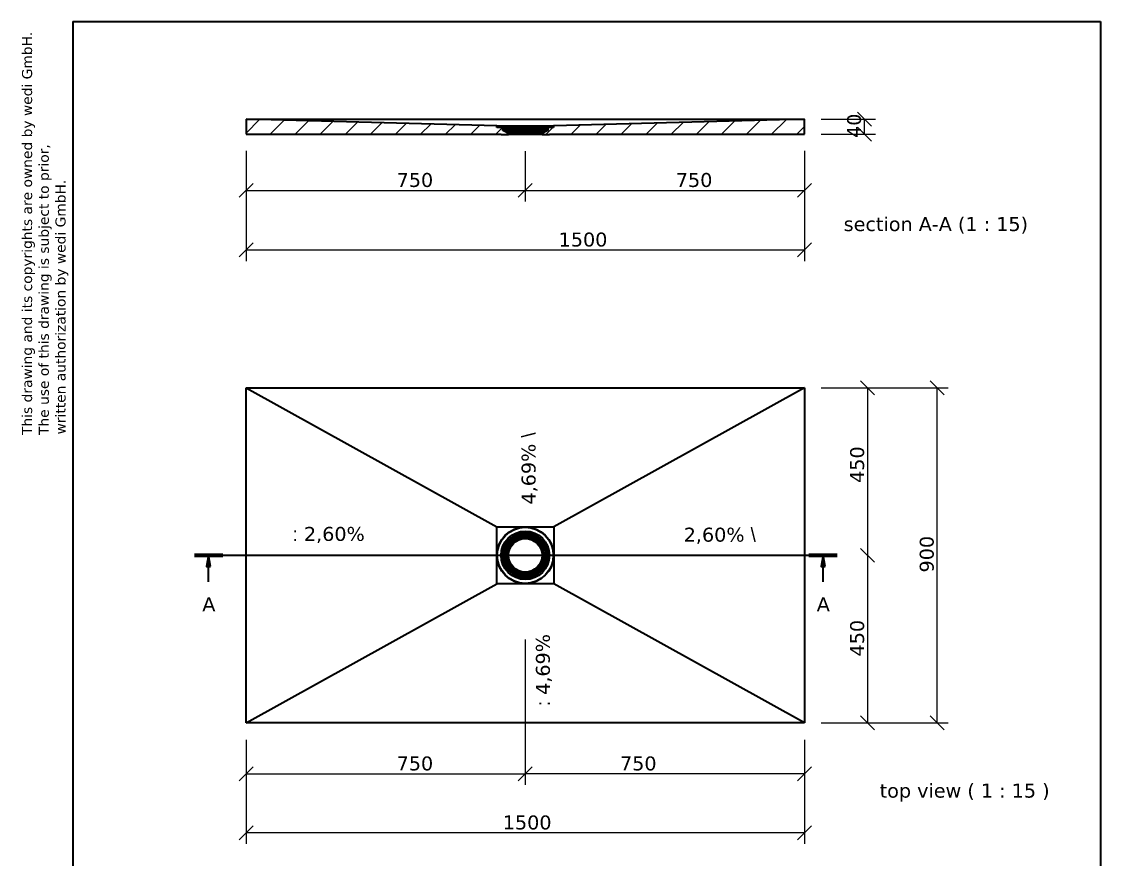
# Model space of a CAD drawing. Header units: millimetres. Extents: x 102 to 3000, y 150 to 4305.
# Drawn here: x 102 to 3000, y 2055 to 4305 of the extents above; entities that cross this region are included whole.
import ezdxf

# ---------------------------------------------------------------- set-up
doc = ezdxf.new("R2010")
doc.units = ezdxf.units.MM
doc.header["$LTSCALE"] = 15
for name, color, linetype, lineweight in [('_Sichtbarkanten', 7, 'Continuous', 35), ('Bemaßung (ISO)', 7, 'Continuous', 25), ('Rahmen (ISO)', 7, 'Continuous', 35), ('Schnittlinie (ISO)', 7, 'Continuous', 35), ('Schraffur (ISO)', 7, 'Continuous', 13), ('Symbol (ISO)', 7, 'Continuous', 25), ('Verdeckt (ISO)', 7, 'Continuous', 35)]:
    doc.layers.add(name, color=color, linetype=linetype, lineweight=lineweight)
doc.styles.add('Bezeichnungstext (DIN)', font='verdana.ttf')
doc.styles.add('Notiztext (DIN)', font='verdana.ttf')
doc.styles.add('Textstil65', font='verdana.ttf')
doc.dimstyles.new('Standard (DIN)', dxfattribs={"dimscale": 15, "dimtxt": 2.5, "dimasz": 2.5, "dimexe": 2, "dimexo": 10, "dimgap": 0.5, "dimtad": 1, "dimdec": 1, "dimrnd": 1e-08, "dimtxsty": 'Notiztext (DIN)', "dimblk": 'OBLIQUE', "dimcen": 0.09, "dimclrd": 256, "dimclre": 256, "dimclrt": 256, "dimadec": 0, "dimazin": 2, "dimtfac": 1, "dimtmove": 0, "dimatfit": 3, "dimfxl": 0, "dimtolj": 1, "dimtzin": 0, "dimlwd": -1, "dimlwe": -1, "dimarcsym": 0})
doc.dimstyles.new('Standard (DIN)-02', dxfattribs={"dimscale": 15, "dimtxt": 2.5, "dimasz": 2.5, "dimexe": 2, "dimexo": 3, "dimgap": 0.5, "dimtad": 1, "dimdec": 1, "dimrnd": 1e-08, "dimtxsty": 'Notiztext (DIN)', "dimblk": 'OBLIQUE', "dimcen": 0.09, "dimclrd": 256, "dimclre": 256, "dimclrt": 256, "dimadec": 0, "dimazin": 2, "dimtfac": 1, "dimtmove": 0, "dimatfit": 3, "dimfxl": 0, "dimtolj": 1, "dimtzin": 0, "dimlwd": -1, "dimlwe": -1, "dimarcsym": 0})

# ---------------------------------------------------------------- blocks, each defined once
blk = doc.blocks.new('Ränder Wedi_hoch')
at = {"layer": 'Rahmen (ISO)'}
for p, q in [((16, 287), (16, 10)), ((16, 287), (200, 287)), ((200, 287), (200, 10)), ((16, 10), (200, 10))]:
    blk.add_line(p, q, dxfattribs=at)
at = {"layer": 'Rahmen (ISO)', "char_height": 1.8, "attachment_point": 7, "rotation": 90, "style": 'Textstil65'}
for s, insert in [('This drawing and its copyrights are owned by wedi GmbH.', (9.2, 213)), ('The use of this drawing is subject to prior,', (12.2, 213)), ('written authorization by wedi GmbH.', (15.19, 213.1)), ('unterliegt dem Urheberrecht. Die Verwendung bedarf in jedem', (12.2, 10.21)), ('Fall der vorherigen, schriftlichen Zustimmung der wedi GmbH.', (15.19, 10.24)), ('Diese Zeichnung / Skizze ist Eigentum der wedi GmbH und ', (9.2, 10.24))]:
    blk.add_mtext(s, dxfattribs=dict(at, insert=insert))
blk = doc.blocks.new('_Oblique')
at = {"color": 0, "linetype": 'ByBlock', "lineweight": -2}
blk.add_line((-0.5, -0.5), (0.5, 0.5), dxfattribs=at)
blk = doc.blocks.new('*D40')
at = {"layer": 'Bemaßung (ISO)', "transparency": 16777216}
for p, q in [((705.1, 2376.9), (705.1, 2097)), ((2205.1, 2376.9), (2205.1, 2097)), ((2205.1, 2127), (705.1, 2127))]:
    blk.add_line(p, q, dxfattribs=at)
at = {"layer": 'Defpoints', "color": 0, "transparency": 16777216}
for p in [(705.1, 2421.9), (2205.1, 2421.9), (705.1, 2127)]:
    blk.add_point(p, dxfattribs=at)
at = {"layer": 'Bemaßung (ISO)', "transparency": 16777216, "xscale": 37.5, "yscale": 37.5, "zscale": 37.5, "rotation": 180}
blk.add_blockref('_Oblique', (705.1, 2127), dxfattribs=at)
at = {"layer": 'Bemaßung (ISO)', "transparency": 16777216, "xscale": 37.5, "yscale": 37.5, "zscale": 37.5}
blk.add_blockref('_Oblique', (2205.1, 2127), dxfattribs=at)
at = {"layer": 'Bemaßung (ISO)', "transparency": 16777216, "insert": (1394.7, 2173.5), "char_height": 37.5, "attachment_point": 1, "style": 'Notiztext (DIN)'}
blk.add_mtext('\\A1;1500', dxfattribs=at)
blk = doc.blocks.new('2DTransSchnitt0')
at = {"layer": 'Schnittlinie (ISO)', "linetype": 'Continuous'}
for p, q in [((37.77, 191.46), (152.87, 191.46)), ((40.3, 191.46), (39.95, 189.46)), ((40.3, 189.46), (40.3, 191.46)), ((40.65, 189.46), (40.3, 191.46)), ((150.34, 191.46), (149.99, 189.46)), ((150.34, 189.46), (150.34, 191.46)), ((150.69, 189.46), (150.34, 191.46)), ((39.95, 189.46), (40.65, 189.46)), ((40.3, 186.73), (40.3, 189.46)), ((149.99, 189.46), (150.69, 189.46)), ((150.34, 186.73), (150.34, 189.46))]:
    blk.add_line(p, q, dxfattribs=at)
at = {"layer": 'Schnittlinie (ISO)', "linetype": 'Continuous', "lineweight": 70}
for p, q in [((37.77, 191.46), (42.83, 191.46)), ((147.81, 191.46), (152.87, 191.46))]:
    blk.add_line(p, q, dxfattribs=at)
at = {"layer": 'Schnittlinie (ISO)', "linetype": 'Continuous', "flags": 128}
for points in [[(40.65, 189.46), (40.3, 191.46), (39.95, 189.46), (40.65, 189.46)], [(150.69, 189.46), (150.34, 191.46), (149.99, 189.46), (150.69, 189.46)]]:
    blk.add_lwpolyline(points, dxfattribs=at)
at = {"layer": 'Schnittlinie (ISO)'}
for points in [[(40.65, 189.46), (40.3, 191.46), (39.95, 189.46), (40.65, 189.46)], [(150.69, 189.46), (150.34, 191.46), (149.99, 189.46), (150.69, 189.46)]]:
    blk.add_solid(points, dxfattribs=at)
at = {"layer": 'Schnittlinie (ISO)', "char_height": 2.5, "attachment_point": 7, "style": 'Bezeichnungstext (DIN)'}
for insert in [(39.17, 181.46), (149.2, 181.46)]:
    blk.add_mtext('A', dxfattribs=dict(at, insert=insert))
blk = doc.blocks.new('*D42')
at = {"layer": 'Bemaßung (ISO)', "transparency": 16777216}
for p, q in [((2250.1, 3321.9), (2404.1, 3321.9)), ((2374.1, 3321.9), (2374.1, 2871.9))]:
    blk.add_line(p, q, dxfattribs=at)
at = {"layer": 'Defpoints', "color": 0, "transparency": 16777216}
for p in [(2205.1, 3321.9), (2293, 2871.9), (2374.1, 2871.9)]:
    blk.add_point(p, dxfattribs=at)
at = {"layer": 'Bemaßung (ISO)', "transparency": 16777216, "xscale": 37.5, "yscale": 37.5, "zscale": 37.5}
for p, rotation in [((2374.1, 3321.9), 90), ((2374.1, 2871.9), 270)]:
    blk.add_blockref('_Oblique', p, dxfattribs=dict(at, rotation=rotation))
at = {"layer": 'Bemaßung (ISO)', "transparency": 16777216, "insert": (2327.6, 3066.4), "char_height": 37.5, "attachment_point": 1, "rotation": 90, "style": 'Notiztext (DIN)'}
blk.add_mtext('\\A1;450', dxfattribs=at)
blk = doc.blocks.new('*D43')
at = {"layer": 'Bemaßung (ISO)', "transparency": 16777216}
for p, q in [((2374.1, 2871.9), (2374.1, 2421.9)), ((2250.1, 2421.9), (2404.1, 2421.9))]:
    blk.add_line(p, q, dxfattribs=at)
at = {"layer": 'Defpoints', "color": 0, "transparency": 16777216}
for p in [(2293, 2871.9), (2205.1, 2421.9), (2374.1, 2421.9)]:
    blk.add_point(p, dxfattribs=at)
at = {"layer": 'Bemaßung (ISO)', "transparency": 16777216, "xscale": 37.5, "yscale": 37.5, "zscale": 37.5}
for p, rotation in [((2374.1, 2871.9), 90), ((2374.1, 2421.9), 270)]:
    blk.add_blockref('_Oblique', p, dxfattribs=dict(at, rotation=rotation))
at = {"layer": 'Bemaßung (ISO)', "transparency": 16777216, "insert": (2327.6, 2600.4), "char_height": 37.5, "attachment_point": 1, "rotation": 90, "style": 'Notiztext (DIN)'}
blk.add_mtext('\\A1;450', dxfattribs=at)
blk = doc.blocks.new('*D44')
at = {"layer": 'Bemaßung (ISO)', "transparency": 16777216}
for p, q in [((2250.1, 3321.9), (2591.2, 3321.9)), ((2561.2, 2421.9), (2561.2, 3321.9)), ((2250.1, 2421.9), (2591.2, 2421.9))]:
    blk.add_line(p, q, dxfattribs=at)
at = {"layer": 'Defpoints', "color": 0, "transparency": 16777216}
for p in [(2205.1, 3321.9), (2561.2, 3321.9), (2205.1, 2421.9)]:
    blk.add_point(p, dxfattribs=at)
at = {"layer": 'Bemaßung (ISO)', "transparency": 16777216, "xscale": 37.5, "yscale": 37.5, "zscale": 37.5}
for p, rotation in [((2561.2, 3321.9), 90), ((2561.2, 2421.9), 270)]:
    blk.add_blockref('_Oblique', p, dxfattribs=dict(at, rotation=rotation))
at = {"layer": 'Bemaßung (ISO)', "transparency": 16777216, "insert": (2514.6, 2825.9), "char_height": 37.5, "attachment_point": 1, "rotation": 90, "style": 'Notiztext (DIN)'}
blk.add_mtext('\\A1;900', dxfattribs=at)
blk = doc.blocks.new('*D45')
at = {"layer": 'Bemaßung (ISO)', "transparency": 16777216}
for p, q in [((705.1, 3957.6), (705.1, 3821.9)), ((1455.1, 3956.9), (1455.1, 3821.9)), ((705.1, 3851.9), (1455.1, 3851.9))]:
    blk.add_line(p, q, dxfattribs=at)
at = {"layer": 'Defpoints', "color": 0, "transparency": 16777216}
for p in [(705.1, 4002.6), (1455.1, 4001.9), (1455.1, 3851.9)]:
    blk.add_point(p, dxfattribs=at)
at = {"layer": 'Bemaßung (ISO)', "transparency": 16777216, "xscale": 37.5, "yscale": 37.5, "zscale": 37.5, "rotation": 180}
blk.add_blockref('_Oblique', (705.1, 3851.9), dxfattribs=at)
at = {"layer": 'Bemaßung (ISO)', "transparency": 16777216, "xscale": 37.5, "yscale": 37.5, "zscale": 37.5}
blk.add_blockref('_Oblique', (1455.1, 3851.9), dxfattribs=at)
at = {"layer": 'Bemaßung (ISO)', "transparency": 16777216, "insert": (1109.5, 3898.5), "char_height": 37.5, "attachment_point": 1, "style": 'Notiztext (DIN)'}
blk.add_mtext('\\A1;750', dxfattribs=at)
blk = doc.blocks.new('*D46')
at = {"layer": 'Bemaßung (ISO)', "transparency": 16777216}
for p, q in [((1455.1, 3956.9), (1455.1, 3821.9)), ((2205.1, 3957.6), (2205.1, 3821.9)), ((1455.1, 3851.9), (2205.1, 3851.9))]:
    blk.add_line(p, q, dxfattribs=at)
at = {"layer": 'Defpoints', "color": 0, "transparency": 16777216}
for p in [(1455.1, 4001.9), (2205.1, 4002.6), (2205.1, 3851.9)]:
    blk.add_point(p, dxfattribs=at)
at = {"layer": 'Bemaßung (ISO)', "transparency": 16777216, "xscale": 37.5, "yscale": 37.5, "zscale": 37.5, "rotation": 180}
blk.add_blockref('_Oblique', (1455.1, 3851.9), dxfattribs=at)
at = {"layer": 'Bemaßung (ISO)', "transparency": 16777216, "xscale": 37.5, "yscale": 37.5, "zscale": 37.5}
blk.add_blockref('_Oblique', (2205.1, 3851.9), dxfattribs=at)
at = {"layer": 'Bemaßung (ISO)', "transparency": 16777216, "insert": (1859.5, 3898.5), "char_height": 37.5, "attachment_point": 1, "style": 'Notiztext (DIN)'}
blk.add_mtext('\\A1;750', dxfattribs=at)
blk = doc.blocks.new('*D47')
at = {"layer": 'Bemaßung (ISO)', "transparency": 16777216}
for p, q in [((2250, 4042.6), (2395.9, 4042.6)), ((2365.9, 4002.6), (2365.9, 4042.6)), ((2250.1, 4002.6), (2395.9, 4002.6))]:
    blk.add_line(p, q, dxfattribs=at)
at = {"layer": 'Defpoints', "color": 0, "transparency": 16777216}
for p in [(2205, 4042.6), (2365.9, 4042.6), (2205.1, 4002.6)]:
    blk.add_point(p, dxfattribs=at)
at = {"layer": 'Bemaßung (ISO)', "transparency": 16777216, "xscale": 37.5, "yscale": 37.5, "zscale": 37.5}
for p, rotation in [((2365.9, 4042.6), 90), ((2365.9, 4002.6), 270)]:
    blk.add_blockref('_Oblique', p, dxfattribs=dict(at, rotation=rotation))
at = {"layer": 'Bemaßung (ISO)', "transparency": 16777216, "insert": (2319.4, 3992.5), "char_height": 37.5, "attachment_point": 1, "rotation": 90, "style": 'Notiztext (DIN)'}
blk.add_mtext('\\A1;40', dxfattribs=at)
blk = doc.blocks.new('*D48')
at = {"layer": 'Bemaßung (ISO)', "transparency": 16777216}
for p, q in [((1455.1, 2645.5), (1455.1, 2255.5)), ((705.1, 2285.5), (1455.1, 2285.5))]:
    blk.add_line(p, q, dxfattribs=at)
at = {"layer": 'Defpoints', "color": 0, "transparency": 16777216}
for p in [(1455.1, 2795.5), (705.1, 2422), (1455.1, 2285.5)]:
    blk.add_point(p, dxfattribs=at)
at = {"layer": 'Bemaßung (ISO)', "transparency": 16777216, "xscale": 37.5, "yscale": 37.5, "zscale": 37.5, "rotation": 180}
blk.add_blockref('_Oblique', (705.1, 2285.5), dxfattribs=at)
at = {"layer": 'Bemaßung (ISO)', "transparency": 16777216, "xscale": 37.5, "yscale": 37.5, "zscale": 37.5}
blk.add_blockref('_Oblique', (1455.1, 2285.5), dxfattribs=at)
at = {"layer": 'Bemaßung (ISO)', "transparency": 16777216, "insert": (1109.5, 2332), "char_height": 37.5, "attachment_point": 1, "style": 'Notiztext (DIN)'}
blk.add_mtext('\\A1;750', dxfattribs=at)
blk = doc.blocks.new('*D49')
at = {"layer": 'Bemaßung (ISO)', "transparency": 16777216}
for p, q in [((1455.1, 2645.5), (1455.1, 2255.5)), ((2205, 2285.5), (1455.1, 2285.5))]:
    blk.add_line(p, q, dxfattribs=at)
at = {"layer": 'Defpoints', "color": 0, "transparency": 16777216}
for p in [(1455.1, 2795.5), (2205, 2422), (1455.1, 2285.5)]:
    blk.add_point(p, dxfattribs=at)
at = {"layer": 'Bemaßung (ISO)', "transparency": 16777216, "xscale": 37.5, "yscale": 37.5, "zscale": 37.5, "rotation": 180}
blk.add_blockref('_Oblique', (1455.1, 2285.5), dxfattribs=at)
at = {"layer": 'Bemaßung (ISO)', "transparency": 16777216, "xscale": 37.5, "yscale": 37.5, "zscale": 37.5}
blk.add_blockref('_Oblique', (2205, 2285.5), dxfattribs=at)
at = {"layer": 'Bemaßung (ISO)', "transparency": 16777216, "insert": (1709.5, 2332), "char_height": 37.5, "attachment_point": 1, "style": 'Notiztext (DIN)'}
blk.add_mtext('\\A1;750', dxfattribs=at)
blk = doc.blocks.new('*D50')
at = {"layer": 'Bemaßung (ISO)', "transparency": 16777216}
for p, q in [((705.1, 3852.6), (705.1, 3662)), ((2205.1, 3852.6), (2205.1, 3662)), ((705.1, 3692), (2205.1, 3692))]:
    blk.add_line(p, q, dxfattribs=at)
at = {"layer": 'Defpoints', "color": 0, "transparency": 16777216}
for p in [(705.1, 4002.6), (2205.1, 4002.6), (2205.1, 3692)]:
    blk.add_point(p, dxfattribs=at)
at = {"layer": 'Bemaßung (ISO)', "transparency": 16777216, "xscale": 37.5, "yscale": 37.5, "zscale": 37.5, "rotation": 180}
blk.add_blockref('_Oblique', (705.1, 3692), dxfattribs=at)
at = {"layer": 'Bemaßung (ISO)', "transparency": 16777216, "xscale": 37.5, "yscale": 37.5, "zscale": 37.5}
blk.add_blockref('_Oblique', (2205.1, 3692), dxfattribs=at)
at = {"layer": 'Bemaßung (ISO)', "transparency": 16777216, "insert": (1544.7, 3738.6), "char_height": 37.5, "attachment_point": 1, "style": 'Notiztext (DIN)'}
blk.add_mtext('\\A1;1500', dxfattribs=at)

msp = doc.modelspace()

# ---------------------------------------------------------------- hatches: boundary and pattern name
at = {"layer": 'Schraffur (ISO)'}
h = msp.add_hatch(dxfattribs=at)
h.set_pattern_fill('ANSI31', color=256, scale=381, style=0)
h.set_pattern_definition([(45, (0, 0), (-33.67596, 33.67596), [])])
h.paths.add_polyline_path([(1500.57, 4003.89), (1502.32, 4003.89), (1502.32, 4006.59), (1515.32, 4014.89), (1515.32, 4022.89), (1530.32, 4022.89), (1530.32, 4023.89), (1513.02, 4023.89), (1512.52, 4023.39), (1512.52, 4018.39), (1510.82, 4018.39), (1510.32, 4017.89), (1510.32, 4016.39), (1506.32, 4013.84), (1506.32, 4011.52), (1504.02, 4010.05), (1504.02, 4011.89), (1501.57, 4010.33), (1500.57, 4008.59)])
h.paths.add_polyline_path([(1407.82, 4003.89), (1409.57, 4003.89), (1409.57, 4008.59), (1408.56, 4010.33), (1406.12, 4011.89), (1406.12, 4010.05), (1403.82, 4011.52), (1403.82, 4013.84), (1399.82, 4016.39), (1399.82, 4017.89), (1399.32, 4018.39), (1397.62, 4018.39), (1397.62, 4023.39), (1397.12, 4023.89), (1379.82, 4023.89), (1379.82, 4022.89), (1394.82, 4022.89), (1394.82, 4014.89), (1407.82, 4006.59)])
h.paths.add_polyline_path([(1407.07, 4005.89), (1394.57, 4012.89), (1394.57, 4020.89), (1379.07, 4020.89), (1379.07, 4025.14), (1378.58, 4025.14), (705.1, 4042.64), (705.07, 4041.39), (705.07, 4002.64), (1390.07, 4002.64), (1390.07, 4001.94), (1410.07, 4001.94), (1410.07, 4002.64), (1407.07, 4002.64)])
h.paths.add_polyline_path([(1515.57, 4012.89), (1503.07, 4005.89), (1503.07, 4002.64), (1500.07, 4002.64), (1500.07, 4001.94), (1520.07, 4001.94), (1520.07, 4002.64), (2205.07, 4002.64), (2205.07, 4041.39), (2205.04, 4042.64), (1531.55, 4025.14), (1531.07, 4025.14), (1531.07, 4020.89), (1515.57, 4020.89)])

# ---------------------------------------------------------------- linework, layer by layer
at = {"layer": '_Sichtbarkanten'}
for p, q in [((705.1, 4042.64), (705.07, 4041.39)), ((705.07, 4041.39), (705.07, 4002.64)), ((1378.58, 4025.14), (705.1, 4042.64)), ((705.14, 4042.64), (2205, 4042.64)), ((2205.04, 4042.64), (1531.55, 4025.14)), ((2205.07, 4041.39), (2205.04, 4042.64)), ((2205.07, 4002.64), (2205.07, 4041.39)), ((705.07, 4002.64), (1390.07, 4002.64)), ((1379.07, 4025.14), (1378.58, 4025.14)), ((1379.07, 4020.89), (1379.07, 4025.14)), ((1379.07, 4025.14), (1531.07, 4025.14)), ((1394.57, 4020.89), (1379.07, 4020.89)), ((1397.12, 4023.89), (1379.82, 4023.89)), ((1379.82, 4023.89), (1379.82, 4022.89)), ((1379.82, 4022.89), (1394.82, 4022.89)), ((1390.07, 4002.64), (1390.07, 4001.94)), ((1390.07, 4001.94), (1410.07, 4001.94)), ((1394.57, 4012.89), (1394.57, 4020.89)), ((1394.82, 4020.89), (1394.57, 4020.89)), ((1407.07, 4005.89), (1394.57, 4012.89)), ((1397.95, 4012.89), (1394.57, 4012.89)), ((1394.82, 4022.89), (1394.82, 4014.89)), ((1394.82, 4014.89), (1407.82, 4006.59)), ((1397.62, 4023.39), (1397.12, 4023.89)), ((1513.02, 4023.89), (1397.12, 4023.89)), ((1397.62, 4018.39), (1397.62, 4023.39)), ((1397.62, 4023.39), (1512.52, 4023.39)), ((1399.32, 4018.39), (1397.62, 4018.39)), ((1399.82, 4017.89), (1399.32, 4018.39)), ((1510.82, 4018.39), (1399.32, 4018.39)), ((1399.82, 4016.39), (1399.82, 4017.89)), ((1399.82, 4017.89), (1510.32, 4017.89)), ((1403.82, 4013.84), (1399.82, 4016.39)), ((1510.32, 4016.39), (1399.82, 4016.39)), ((1403.82, 4011.52), (1403.82, 4013.84)), ((1506.32, 4013.84), (1403.82, 4013.84)), ((1406.12, 4010.05), (1403.82, 4011.52)), ((1406.12, 4011.52), (1403.82, 4011.52)), ((1408.56, 4010.33), (1406.12, 4011.89)), ((1406.12, 4011.89), (1406.12, 4010.05)), ((1504.02, 4011.89), (1406.12, 4011.89)), ((1407.07, 4002.64), (1407.07, 4005.89)), ((1407.07, 4005.89), (1407.82, 4005.89)), ((1410.07, 4002.64), (1407.07, 4002.64)), ((1407.82, 4006.59), (1407.82, 4003.89)), ((1407.82, 4003.89), (1409.57, 4003.89)), ((1409.57, 4008.59), (1408.56, 4010.33)), ((1501.57, 4010.33), (1408.56, 4010.33)), ((1409.57, 4003.89), (1409.57, 4008.59)), ((1500.57, 4008.59), (1409.57, 4008.59)), ((1500.57, 4003.89), (1409.57, 4003.89)), ((1410.07, 4001.94), (1410.07, 4002.64)), ((1410.07, 4002.64), (1500.07, 4002.64)), ((1500.07, 4001.94), (1410.07, 4001.94)), ((1503.07, 4002.64), (1500.07, 4002.64)), ((1500.07, 4002.64), (1500.07, 4001.94)), ((1500.07, 4001.94), (1520.07, 4001.94)), ((1501.57, 4010.33), (1500.57, 4008.59)), ((1500.57, 4008.59), (1500.57, 4003.89)), ((1500.57, 4003.89), (1502.32, 4003.89)), ((1504.02, 4011.89), (1501.57, 4010.33)), ((1502.32, 4006.59), (1515.32, 4014.89)), ((1502.32, 4003.89), (1502.32, 4006.59)), ((1502.32, 4005.89), (1503.07, 4005.89)), ((1515.57, 4012.89), (1503.07, 4005.89)), ((1503.07, 4005.89), (1503.07, 4002.64)), ((1504.02, 4010.05), (1504.02, 4011.89)), ((1506.32, 4011.52), (1504.02, 4010.05)), ((1506.32, 4011.52), (1504.02, 4011.52)), ((1510.32, 4016.39), (1506.32, 4013.84)), ((1506.32, 4013.84), (1506.32, 4011.52)), ((1510.82, 4018.39), (1510.32, 4017.89)), ((1510.32, 4017.89), (1510.32, 4016.39)), ((1512.52, 4018.39), (1510.82, 4018.39)), ((1515.57, 4012.89), (1512.19, 4012.89)), ((1513.02, 4023.89), (1512.52, 4023.39)), ((1512.52, 4023.39), (1512.52, 4018.39)), ((1530.32, 4023.89), (1513.02, 4023.89)), ((1515.32, 4022.89), (1530.32, 4022.89)), ((1515.32, 4014.89), (1515.32, 4022.89)), ((1515.57, 4020.89), (1515.32, 4020.89)), ((1531.07, 4020.89), (1515.57, 4020.89)), ((1515.57, 4020.89), (1515.57, 4012.89)), ((1520.07, 4001.94), (1520.07, 4002.64)), ((1520.07, 4002.64), (2205.07, 4002.64)), ((1530.32, 4022.89), (1530.32, 4023.89)), ((1531.55, 4025.14), (1531.07, 4025.14)), ((1531.07, 4025.14), (1531.07, 4020.89)), ((705.07, 3321.94), (2205.07, 3321.94)), ((705.07, 2421.94), (705.07, 3321.94)), ((705.07, 3321.94), (705.1, 3321.88)), ((705.14, 3321.88), (705.1, 3321.88)), ((705.1, 2422), (705.1, 3321.88)), ((705.14, 3321.88), (2205, 3321.88)), ((705.14, 3321.88), (1378.58, 2948.41)), ((2205, 3321.88), (1531.55, 2948.41)), ((2205, 3321.88), (2205.04, 3321.88)), ((2205.07, 3321.94), (2205.04, 3321.88)), ((2205.04, 3321.88), (2205.04, 2422)), ((2205.07, 3321.94), (2205.07, 2421.94)), ((1378.58, 2948.41), (1531.55, 2948.41)), ((1378.58, 2795.47), (1378.58, 2948.41)), ((1531.55, 2948.41), (1531.55, 2795.47)), ((705.14, 2422), (1378.58, 2795.47)), ((1531.55, 2795.47), (1378.58, 2795.47)), ((2205, 2422), (1531.55, 2795.47)), ((705.07, 2421.94), (705.1, 2422)), ((2205.07, 2421.94), (705.07, 2421.94)), ((705.14, 2422), (705.1, 2422)), ((2205, 2422), (705.14, 2422)), ((2205, 2422), (2205.04, 2422)), ((2205.07, 2421.94), (2205.04, 2422))]:
    msp.add_line(p, q, dxfattribs=at)
for radius in [76, 75.25, 57.95, 57.45, 55.75, 55.25, 51.25, 48.95, 46.5, 45.5, 45]:
    msp.add_circle((1455.07, 2871.94), radius, dxfattribs=at)
at = {"layer": 'Verdeckt (ISO)'}
for radius in [65, 60.5, 60.25, 48, 47.25]:
    msp.add_circle((1455.07, 2871.94), radius, dxfattribs=at)

# ---------------------------------------------------------------- block references
at = {"xscale": 15, "yscale": 15, "zscale": 15}
msp.add_blockref('Ränder Wedi_hoch', (0, 0), dxfattribs=at)
at = {"layer": 'Schnittlinie (ISO)', "xscale": 15, "yscale": 15, "zscale": 15}
msp.add_blockref('2DTransSchnitt0', (0, 0), dxfattribs=at)

# ---------------------------------------------------------------- texts
at = {"layer": 'Symbol (ISO)', "char_height": 37.5, "attachment_point": 7, "style": 'Bezeichnungstext (DIN)'}
for s, insert in [('section A-A (1 : 15)', (2310.35, 3735.78)), ('top view ( 1 : 15 )', (2407.07, 2210.65))]:
    msp.add_mtext(s, dxfattribs=dict(at, insert=insert))
at = {"layer": 'Symbol (ISO)', "char_height": 37.5, "attachment_point": 1, "rotation": 90, "style": 'Notiztext (DIN)'}
for s, insert, width in [('{4,69% \\fAIGDT|b0|i0;\\H37.3096;\\\\}', (1445.19, 3008.28), 259.9982), ('{\\fAIGDT|b0|i0;\\H37.3096;:\\fVerdana|b0|i0;\\H37.5000; 4,69%}', (1483.64, 2466.95), 262.2671)]:
    msp.add_mtext(s, dxfattribs=dict(at, insert=insert, width=width))
at = {"layer": 'Symbol (ISO)', "char_height": 37.5, "attachment_point": 1, "style": 'Notiztext (DIN)'}
for s, insert, width in [('{\\fAIGDT|b0|i0;\\H37.3096;:\\fVerdana|b0|i0;\\H37.5000; 2,60%}', (830.32, 2948.17), 262.2671), ('{2,60% \\fAIGDT|b0|i0;\\H37.3096;\\\\}', (1880.66, 2946.14), 259.9982)]:
    msp.add_mtext(s, dxfattribs=dict(at, insert=insert, width=width))

# ---------------------------------------------------------------- dimensions: what is measured, and where the dimension line sits
at = {"layer": 'Bemaßung (ISO)'}
for base, p1, p2, angle, dimstyle, override, picture, middle in [((2365.91, 4042.64), (2205.07, 4002.64), (2205, 4042.64), 90, 'Standard (DIN)-02', {"dimdec": 1, "dimtp": 0, "dimtm": 0, "dimtdec": 2, "dimtofl": 1, "dimatfit": 1}, '*D47', (2365.91, 4022.64)), ((1455.07, 3851.94), (705.07, 4002.64), (1455.07, 4001.94), 180, 'Standard (DIN)-02', {"dimdec": 1, "dimtp": 0, "dimtm": 0, "dimtdec": 2, "dimtofl": 0, "dimatfit": 1}, '*D45', (1155.07, 3851.94)), ((2205.07, 3692.02), (705.07, 4002.64), (2205.07, 4002.64), 180, 'Standard (DIN)', {"dimdec": 1, "dimtp": 0, "dimtm": 0, "dimtdec": 2, "dimtofl": 0, "dimatfit": 1}, '*D50', (1605.07, 3692.02)), ((2205.07, 3851.94), (1455.07, 4001.94), (2205.07, 4002.64), 180, 'Standard (DIN)-02', {"dimdec": 1, "dimtp": 0, "dimtm": 0, "dimtdec": 2, "dimtofl": 0, "dimatfit": 1}, '*D46', (1905.07, 3851.94)), ((2374.11, 2871.94), (2205.07, 3321.94), (2293, 2871.94), 90, 'Standard (DIN)-02', {"dimdec": 1, "dimse2": 1, "dimtp": 0, "dimtm": 0, "dimtdec": 2, "dimtofl": 0, "dimatfit": 1}, '*D42', (2374.11, 3112.96)), ((2561.17, 3321.94), (2205.07, 2421.94), (2205.07, 3321.94), 90, 'Standard (DIN)-02', {"dimdec": 1, "dimtp": 0, "dimtm": 0, "dimtdec": 2, "dimtofl": 0, "dimatfit": 1}, '*D44', (2561.17, 2871.94)), ((2374.11, 2421.94), (2293, 2871.94), (2205.07, 2421.94), 90, 'Standard (DIN)-02', {"dimdec": 1, "dimse1": 1, "dimtp": 0, "dimtm": 0, "dimtdec": 2, "dimtofl": 0, "dimatfit": 1}, '*D43', (2374.11, 2646.94)), ((1455.07, 2285.47), (2205.04, 2422), (1455.07, 2795.47), 180, 'Standard (DIN)', {"dimdec": 1, "dimse1": 1, "dimtp": 0, "dimtm": 0, "dimtdec": 2, "dimtofl": 0, "dimatfit": 1}, '*D49', (1755.05, 2285.47)), ((705.07, 2126.99), (2205.07, 2421.94), (705.07, 2421.94), 180, 'Standard (DIN)-02', {"dimdec": 1, "dimtp": 0, "dimtm": 0, "dimtdec": 2, "dimtofl": 0, "dimatfit": 1}, '*D40', (1455.07, 2126.99))]:
    dim = msp.add_linear_dim(base=base, p1=p1, p2=p2, angle=angle, dimstyle=dimstyle, override=override, dxfattribs=at)
    dim.commit()
    dim.dimension.update_dxf_attribs({"geometry": picture, "text_midpoint": middle, "dimtype": 160})
dim = msp.add_linear_dim(base=(1455.07, 2285.47), p1=(705.1, 2422), p2=(1455.07, 2795.47), dimstyle='Standard (DIN)', override={"dimdec": 1, "dimse1": 1, "dimtp": 0, "dimtm": 0, "dimtdec": 2, "dimtofl": 0, "dimatfit": 1}, dxfattribs=at)
dim.commit()
dim.dimension.update_dxf_attribs({"geometry": '*D48', "text_midpoint": (1155.09, 2285.47), "dimtype": 160})

doc.saveas('drawing.dxf')
